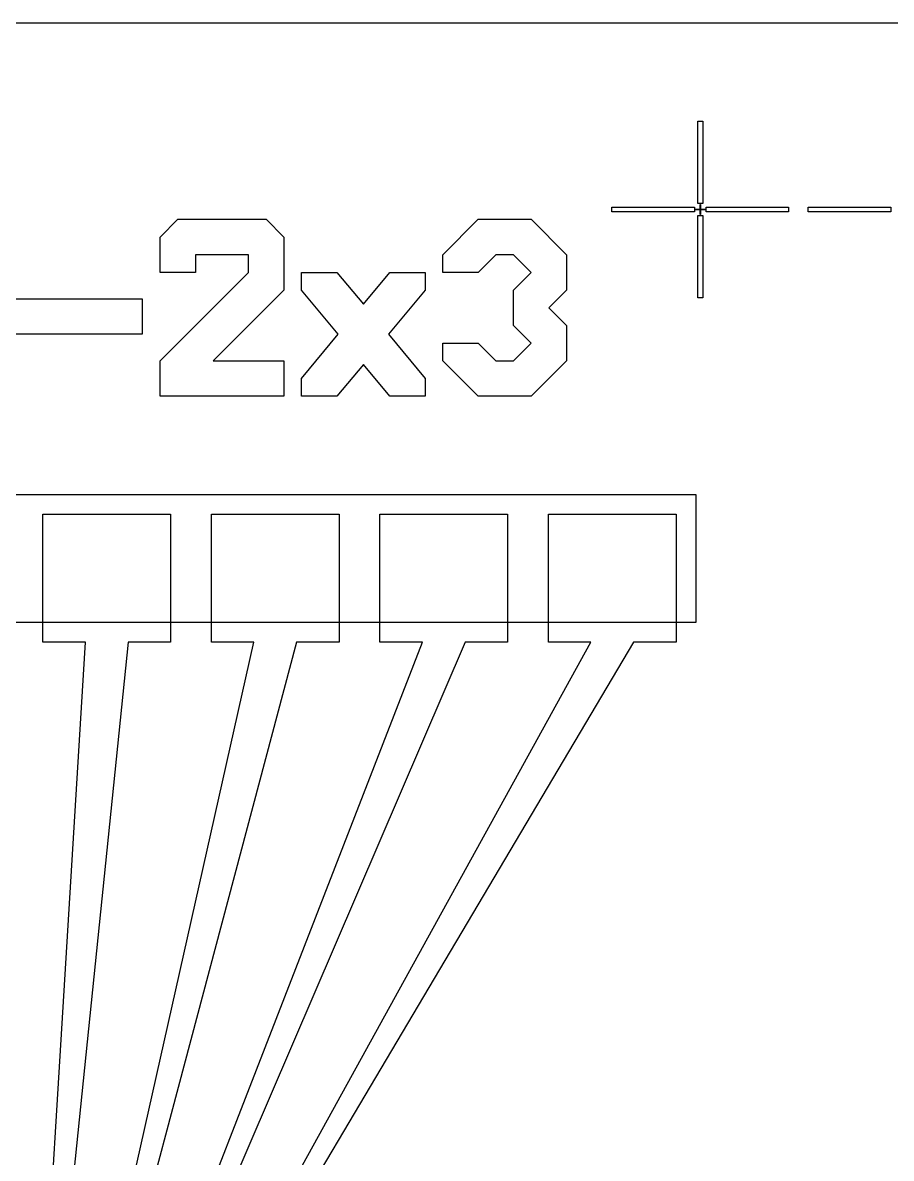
# Model space of a CAD drawing. Extents: x 0 to 6000, y 0 to 6000.
# Drawn here: x 4320 to 5204, y 4845 to 6000 of the extents above; entities that cross this region are included whole.
import ezdxf

# ---------------------------------------------------------------- set-up
doc = ezdxf.new("R2010")
doc.units = 0
doc.header["$MEASUREMENT"] = 0
for name, color, linetype in [('L0D0', 1, 'CONTINUOUS'), ('L16D0', 10, 'CONTINUOUS'), ('L1D0', 6, 'CONTINUOUS'), ('L2D0', 9, 'CONTINUOUS'), ('L7D0', 3, 'CONTINUOUS'), ('L8D0', 7, 'CONTINUOUS')]:
    doc.layers.add(name, color=color, linetype=linetype)

msp = doc.modelspace()

# ---------------------------------------------------------------- linework, layer by layer
at = {"layer": 'L0D0'}
msp.add_lwpolyline([(0, 0), (0, 6000), (6000, 6000), (6000, 0)], close=True, dxfattribs=at)
at = {"layer": 'L16D0'}
for points in [[(4460, 5620), (4460, 5656), (4550, 5746), (4550, 5764), (4496, 5764), (4496, 5746), (4460, 5746), (4460, 5782), (4478, 5800), (4568, 5800), (4586, 5782), (4586, 5728), (4514, 5656), (4586, 5656), (4586, 5620)], [(4784, 5620), (4748, 5656), (4748, 5674), (4784, 5674), (4802, 5656), (4820, 5656), (4838, 5674), (4820, 5692), (4820, 5728), (4838, 5746), (4820, 5764), (4802, 5764), (4784, 5746), (4748, 5746), (4748, 5764), (4784, 5800), (4838, 5800), (4874, 5764), (4874, 5728), (4856, 5710), (4874, 5692), (4874, 5656), (4838, 5620)], [(4604, 5620), (4604, 5638), (4641.44, 5683), (4604, 5728), (4604, 5746), (4640, 5746), (4667, 5713.6), (4694, 5746), (4730, 5746), (4730, 5728), (4692.56, 5683), (4730, 5638), (4730, 5620), (4694, 5620), (4667, 5652.4), (4640, 5620)], [(4298, 5683), (4298, 5719), (4442, 5719), (4442, 5683)]]:
    msp.add_lwpolyline(points, close=True, dxfattribs=at)
at = {"layer": 'L1D0'}
for points in [[(5007.5, 5816), (5007.5, 5900), (5012.5, 5900), (5012.5, 5816)], [(4920, 5807.5), (4920, 5812.5), (5004, 5812.5), (5004, 5807.5)], [(5009.75, 5805), (5009.75, 5809.75), (5005, 5809.75), (5005, 5810.25), (5009.75, 5810.25), (5009.75, 5815), (5010.25, 5815), (5010.25, 5810.25), (5015, 5810.25), (5015, 5809.75), (5010.25, 5809.75), (5010.25, 5805)], [(5016, 5807.5), (5016, 5812.5), (5100, 5812.5), (5100, 5807.5)], [(5120, 5807.5), (5120, 5812.5), (5204, 5812.5), (5204, 5807.5)], [(5007.5, 5720), (5007.5, 5804), (5012.5, 5804), (5012.5, 5720)]]:
    msp.add_lwpolyline(points, close=True, dxfattribs=at)
at = {"layer": 'L2D0'}
msp.add_lwpolyline([(3463.077, 5390), (3463.077, 5520), (5005.385, 5520), (5005.385, 5390)], close=True, dxfattribs=at)
at = {"layer": 'L7D0'}
for points in [[(4320.238, 4320.135), (4320.238, 4320.152), (4320.22, 4320.152), (4320.22, 4320.188), (4320.238, 4320.188), (4320.238, 4320.44), (4325.385, 4345.12), (4555.641, 5370), (4512.308, 5370), (4512.308, 5500), (4642.308, 5500), (4642.308, 5370), (4598.974, 5370), (4326.385, 4345.12), (4320.272, 4320.415), (4320.272, 4320.188), (4320.29, 4320.188), (4320.29, 4320.152), (4320.272, 4320.152), (4320.272, 4320.135)], [(4320.39, 4320.13), (4320.39, 4320.335), (4333.231, 4345.12), (4898.718, 5370), (4855.385, 5370), (4855.385, 5500), (4985.385, 5500), (4985.385, 5370), (4942.051, 5370), (4334.231, 4345.12), (4320.43, 4320.31), (4320.43, 4320.13)], [(4321.657, 4344.52), (4321.462, 4345.12), (4384.103, 5370), (4340.769, 5370), (4340.769, 5500), (4470.769, 5500), (4470.769, 5370), (4427.436, 5370), (4322.462, 4345.12), (4322.057, 4344.52)]]:
    msp.add_lwpolyline(points, close=True, dxfattribs=at)
at = {"layer": 'L8D0'}
msp.add_lwpolyline([(4329.363, 4344.52), (4329.308, 4345.12), (4727.179, 5370), (4683.846, 5370), (4683.846, 5500), (4813.846, 5500), (4813.846, 5370), (4770.513, 5370), (4330.308, 4345.12), (4329.763, 4344.52)], close=True, dxfattribs=at)

doc.saveas('drawing.dxf')
